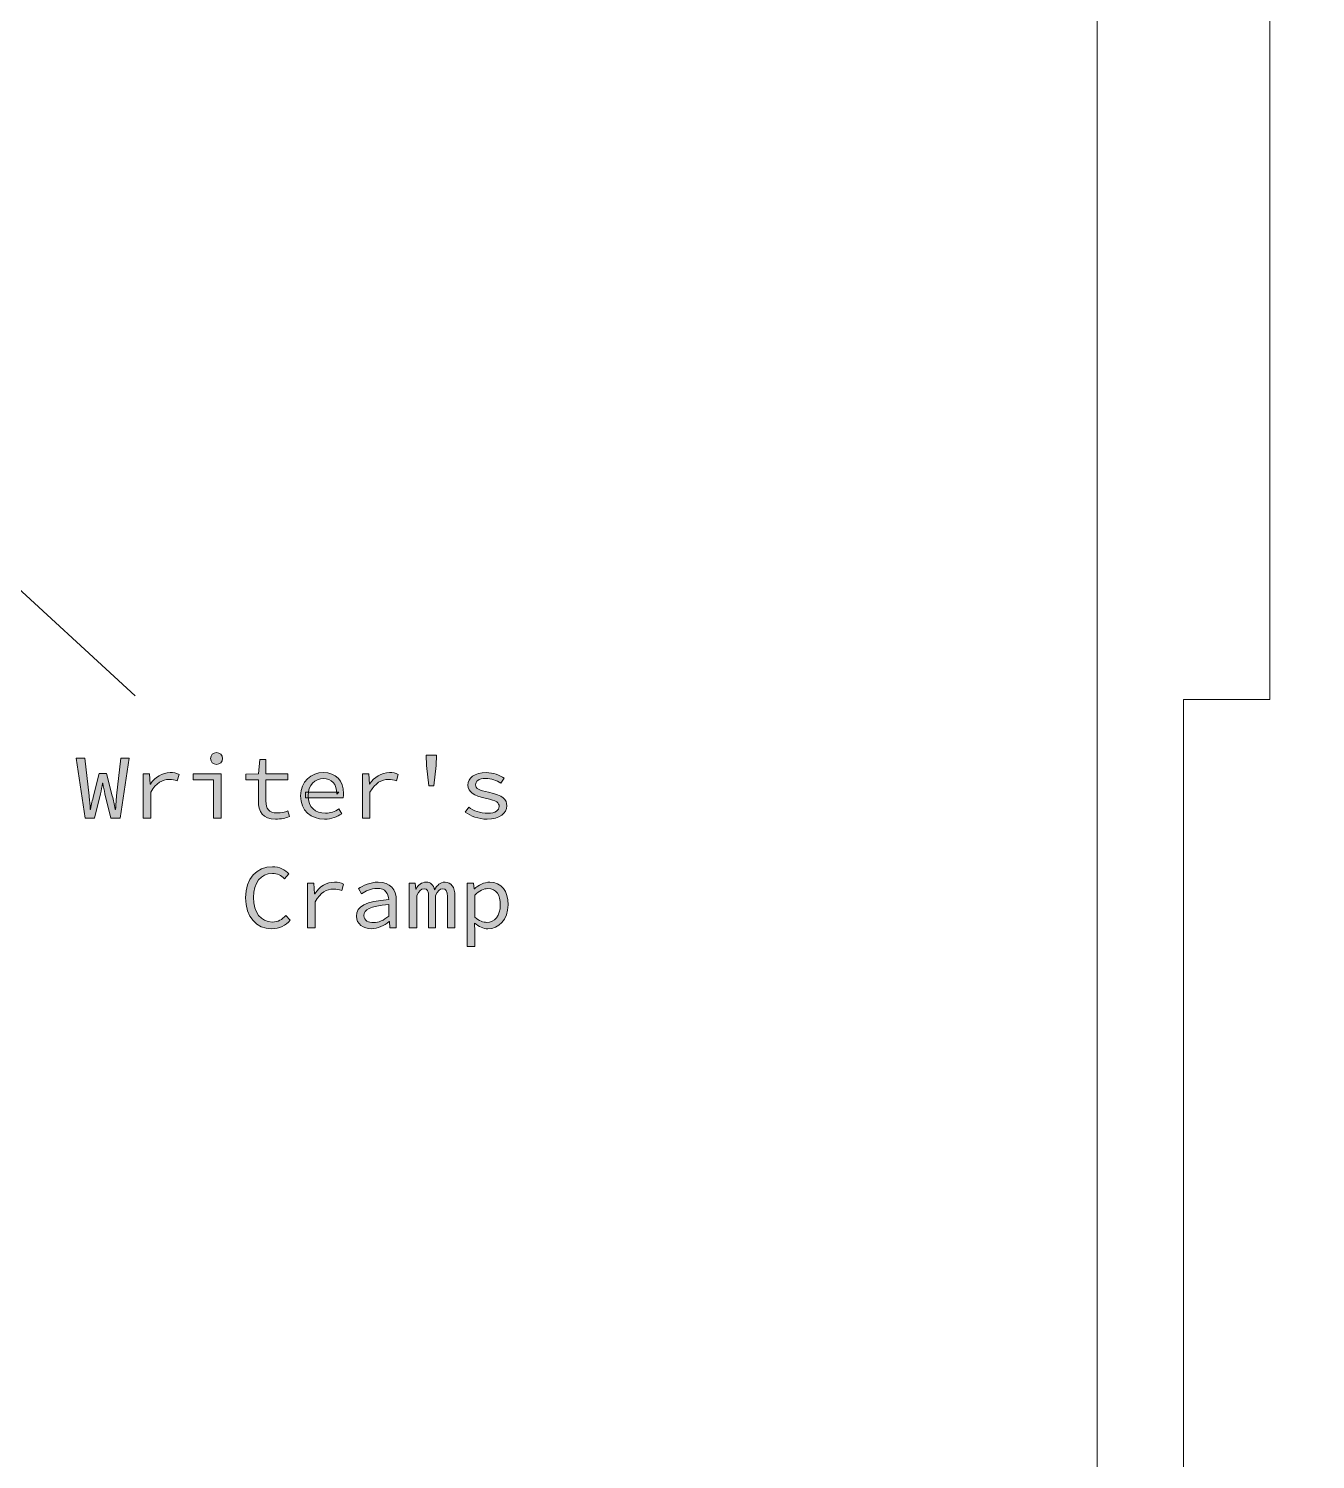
# Model space of a CAD drawing. Header units: millimetres. Extents: x 2 to 376, y -265 to -3.
# Drawn here: x 87.75 to 132.49, y -152.26 to -102.52 of the extents above; entities that cross this region are included whole.
import ezdxf

# ---------------------------------------------------------------- set-up
doc = ezdxf.new("R2010")
doc.units = ezdxf.units.MM
doc.header["$MEASUREMENT"] = 0
doc.layers.add('Layer 1', color=7, linetype='Continuous', lineweight=0)

# ---------------------------------------------------------------- blocks, each defined once
blk = doc.blocks.new('Block_17')
at = {"layer": 'Layer 1', "true_color": 0x00a14b, "transparency": 33554687}
h = blk.add_hatch(color=114, dxfattribs=at)
h.dxf.hatch_style = 2
edge = h.paths.add_edge_path()
edge.add_spline(control_points=[(94.076, -127.896), (94.076, -127.776), (94.165, -127.693), (94.286, -127.693), (94.406, -127.693), (94.495, -127.776), (94.495, -127.896), (94.495, -128.02), (94.406, -128.1), (94.286, -128.1), (94.165, -128.1), (94.076, -128.02), (94.076, -127.896)], knot_values=[0, 0, 0, 0, 1, 1, 1, 2, 2, 2, 3, 3, 3, 4, 4, 4, 4], degree=3, periodic=0)
edge = h.paths.add_edge_path()
edge.add_spline(control_points=[(94.181, -128.636), (94.181, -128.636), (93.466, -128.636), (93.466, -128.636), (93.466, -128.636), (93.466, -128.424), (93.466, -128.424), (93.466, -128.424), (94.444, -128.424), (94.444, -128.424), (94.444, -128.424), (94.444, -129.967), (94.444, -129.967), (94.444, -129.967), (94.181, -129.967), (94.181, -129.967), (94.181, -129.967), (94.181, -128.636), (94.181, -128.636)], knot_values=[0, 0, 0, 0, 1, 1, 1, 2, 2, 2, 3, 3, 3, 4, 4, 4, 5, 5, 5, 6, 6, 6, 6], degree=3, periodic=0)
h = blk.add_hatch(color=114, dxfattribs=at)
h.dxf.hatch_style = 2
edge = h.paths.add_edge_path()
edge.add_spline(control_points=[(101.582, -128.135), (101.582, -128.135), (101.578, -127.785), (101.578, -127.785), (101.578, -127.785), (101.928, -127.785), (101.928, -127.785), (101.928, -127.785), (101.925, -128.135), (101.925, -128.135), (101.925, -128.135), (101.842, -128.849), (101.842, -128.849), (101.842, -128.849), (101.664, -128.849), (101.664, -128.849), (101.664, -128.849), (101.582, -128.135), (101.582, -128.135)], knot_values=[0, 0, 0, 0, 1, 1, 1, 2, 2, 2, 3, 3, 3, 4, 4, 4, 5, 5, 5, 6, 6, 6, 6], degree=3, periodic=0)
h = blk.add_hatch(color=114, dxfattribs=at)
h.dxf.hatch_style = 2
edge = h.paths.add_edge_path()
edge.add_spline(control_points=[(89.402, -127.881), (89.402, -127.881), (89.701, -127.881), (89.701, -127.881), (89.701, -127.881), (89.853, -129.189), (89.853, -129.189), (89.872, -129.364), (89.885, -129.465), (89.894, -129.672), (89.894, -129.672), (89.904, -129.672), (89.904, -129.672), (89.942, -129.465), (89.964, -129.364), (90.006, -129.192), (90.006, -129.192), (90.209, -128.417), (90.209, -128.417), (90.209, -128.417), (90.463, -128.417), (90.463, -128.417), (90.463, -128.417), (90.66, -129.192), (90.66, -129.192), (90.704, -129.364), (90.723, -129.465), (90.762, -129.672), (90.762, -129.672), (90.774, -129.672), (90.774, -129.672), (90.787, -129.465), (90.793, -129.364), (90.812, -129.192), (90.812, -129.192), (90.958, -127.881), (90.958, -127.881), (90.958, -127.881), (91.244, -127.881), (91.244, -127.881), (91.244, -127.881), (90.939, -129.967), (90.939, -129.967), (90.939, -129.967), (90.609, -129.967), (90.609, -129.967), (90.609, -129.967), (90.406, -129.129), (90.406, -129.129), (90.374, -129.002), (90.349, -128.881), (90.33, -128.754), (90.33, -128.754), (90.32, -128.754), (90.32, -128.754), (90.298, -128.881), (90.279, -129.002), (90.247, -129.129), (90.247, -129.129), (90.044, -129.967), (90.044, -129.967), (90.044, -129.967), (89.72, -129.967), (89.72, -129.967), (89.72, -129.967), (89.402, -127.881), (89.402, -127.881)], knot_values=[0, 0, 0, 0, 1, 1, 1, 2, 2, 2, 3, 3, 3, 4, 4, 4, 5, 5, 5, 6, 6, 6, 7, 7, 7, 8, 8, 8, 9, 9, 9, 10, 10, 10, 11, 11, 11, 12, 12, 12, 13, 13, 13, 14, 14, 14, 15, 15, 15, 16, 16, 16, 17, 17, 17, 18, 18, 18, 19, 19, 19, 20, 20, 20, 21, 21, 21, 22, 22, 22, 22], degree=3, periodic=0)
h = blk.add_hatch(color=114, dxfattribs=at)
h.dxf.hatch_style = 2
edge = h.paths.add_edge_path()
edge.add_spline(control_points=[(95.74, -129.367), (95.74, -129.367), (95.74, -128.636), (95.74, -128.636), (95.74, -128.636), (95.301, -128.636), (95.301, -128.636), (95.301, -128.636), (95.301, -128.44), (95.301, -128.44), (95.301, -128.44), (95.749, -128.424), (95.749, -128.424), (95.749, -128.424), (95.784, -127.928), (95.784, -127.928), (95.784, -127.928), (96.003, -127.928), (96.003, -127.928), (96.003, -127.928), (96.003, -128.424), (96.003, -128.424), (96.003, -128.424), (96.759, -128.424), (96.759, -128.424), (96.759, -128.424), (96.759, -128.636), (96.759, -128.636), (96.759, -128.636), (96.003, -128.636), (96.003, -128.636), (96.003, -128.636), (96.003, -129.37), (96.003, -129.37), (96.003, -129.646), (96.095, -129.789), (96.394, -129.789), (96.537, -129.789), (96.651, -129.761), (96.762, -129.719), (96.762, -129.719), (96.819, -129.913), (96.819, -129.913), (96.68, -129.964), (96.53, -130.005), (96.337, -130.005), (95.886, -130.005), (95.74, -129.748), (95.74, -129.367)], knot_values=[0, 0, 0, 0, 1, 1, 1, 2, 2, 2, 3, 3, 3, 4, 4, 4, 5, 5, 5, 6, 6, 6, 7, 7, 7, 8, 8, 8, 9, 9, 9, 10, 10, 10, 11, 11, 11, 12, 12, 12, 13, 13, 13, 14, 14, 14, 15, 15, 15, 16, 16, 16, 16], degree=3, periodic=0)
h = blk.add_hatch(color=114, dxfattribs=at)
h.dxf.hatch_style = 2
edge = h.paths.add_edge_path()
edge.add_spline(control_points=[(91.736, -128.424), (91.736, -128.424), (91.955, -128.424), (91.955, -128.424), (91.955, -128.424), (91.98, -128.789), (91.98, -128.789), (91.98, -128.789), (91.987, -128.789), (91.987, -128.789), (92.149, -128.538), (92.39, -128.385), (92.676, -128.385), (92.79, -128.385), (92.886, -128.401), (92.981, -128.449), (92.981, -128.449), (92.921, -128.674), (92.921, -128.674), (92.813, -128.64), (92.755, -128.624), (92.635, -128.624), (92.403, -128.624), (92.184, -128.741), (92, -129.065), (92, -129.065), (92, -129.967), (92, -129.967), (92, -129.967), (91.736, -129.967), (91.736, -129.967), (91.736, -129.967), (91.736, -128.424), (91.736, -128.424)], knot_values=[0, 0, 0, 0, 1, 1, 1, 2, 2, 2, 3, 3, 3, 4, 4, 4, 5, 5, 5, 6, 6, 6, 7, 7, 7, 8, 8, 8, 9, 9, 9, 10, 10, 10, 11, 11, 11, 11], degree=3, periodic=0)
h = blk.add_hatch(color=114, dxfattribs=at)
h.dxf.hatch_style = 2
edge = h.paths.add_edge_path()
edge.add_spline(control_points=[(97.206, -129.192), (97.206, -128.69), (97.581, -128.385), (97.994, -128.385), (98.439, -128.385), (98.699, -128.674), (98.699, -129.11), (98.699, -129.17), (98.693, -129.227), (98.686, -129.268), (98.686, -129.268), (97.381, -129.268), (97.381, -129.268), (97.381, -129.268), (97.381, -129.065), (97.381, -129.065), (97.381, -129.065), (98.531, -129.065), (98.531, -129.065), (98.531, -129.065), (98.464, -129.138), (98.464, -129.138), (98.464, -128.773), (98.283, -128.592), (98, -128.592), (97.714, -128.592), (97.467, -128.808), (97.467, -129.192), (97.467, -129.592), (97.727, -129.796), (98.07, -129.796), (98.254, -129.796), (98.4, -129.738), (98.54, -129.649), (98.54, -129.649), (98.635, -129.821), (98.635, -129.821), (98.483, -129.923), (98.286, -130.005), (98.038, -130.005), (97.575, -130.005), (97.206, -129.707), (97.206, -129.192)], knot_values=[0, 0, 0, 0, 1, 1, 1, 2, 2, 2, 3, 3, 3, 4, 4, 4, 5, 5, 5, 6, 6, 6, 7, 7, 7, 8, 8, 8, 9, 9, 9, 10, 10, 10, 11, 11, 11, 12, 12, 12, 13, 13, 13, 14, 14, 14, 14], degree=3, periodic=0)
h = blk.add_hatch(color=114, dxfattribs=at)
h.dxf.hatch_style = 2
edge = h.paths.add_edge_path()
edge.add_spline(control_points=[(99.356, -128.424), (99.356, -128.424), (99.575, -128.424), (99.575, -128.424), (99.575, -128.424), (99.6, -128.789), (99.6, -128.789), (99.6, -128.789), (99.607, -128.789), (99.607, -128.789), (99.769, -128.538), (100.01, -128.385), (100.296, -128.385), (100.41, -128.385), (100.505, -128.401), (100.601, -128.449), (100.601, -128.449), (100.54, -128.674), (100.54, -128.674), (100.432, -128.64), (100.375, -128.624), (100.255, -128.624), (100.023, -128.624), (99.804, -128.741), (99.619, -129.065), (99.619, -129.065), (99.619, -129.967), (99.619, -129.967), (99.619, -129.967), (99.356, -129.967), (99.356, -129.967), (99.356, -129.967), (99.356, -128.424), (99.356, -128.424)], knot_values=[0, 0, 0, 0, 1, 1, 1, 2, 2, 2, 3, 3, 3, 4, 4, 4, 5, 5, 5, 6, 6, 6, 7, 7, 7, 8, 8, 8, 9, 9, 9, 10, 10, 10, 11, 11, 11, 11], degree=3, periodic=0)
h = blk.add_hatch(color=114, dxfattribs=at)
h.dxf.hatch_style = 2
edge = h.paths.add_edge_path()
edge.add_spline(control_points=[(102.931, -129.764), (102.931, -129.764), (103.051, -129.589), (103.051, -129.589), (103.229, -129.716), (103.439, -129.799), (103.721, -129.799), (103.982, -129.799), (104.109, -129.691), (104.109, -129.561), (104.109, -129.443), (104.049, -129.36), (103.629, -129.275), (103.226, -129.192), (103.026, -129.056), (103.026, -128.824), (103.026, -128.576), (103.245, -128.385), (103.668, -128.385), (103.903, -128.385), (104.137, -128.478), (104.29, -128.582), (104.29, -128.582), (104.163, -128.751), (104.163, -128.751), (104.02, -128.652), (103.842, -128.589), (103.645, -128.589), (103.385, -128.589), (103.29, -128.694), (103.29, -128.811), (103.29, -128.944), (103.423, -129.002), (103.741, -129.068), (104.252, -129.18), (104.376, -129.306), (104.376, -129.545), (104.376, -129.796), (104.131, -130.005), (103.69, -130.005), (103.388, -130.005), (103.118, -129.894), (102.931, -129.764)], knot_values=[0, 0, 0, 0, 1, 1, 1, 2, 2, 2, 3, 3, 3, 4, 4, 4, 5, 5, 5, 6, 6, 6, 7, 7, 7, 8, 8, 8, 9, 9, 9, 10, 10, 10, 11, 11, 11, 12, 12, 12, 13, 13, 13, 14, 14, 14, 14], degree=3, periodic=0)
h = blk.add_hatch(color=114, dxfattribs=at)
h.dxf.hatch_style = 2
edge = h.paths.add_edge_path()
edge.add_spline(control_points=[(95.292, -132.735), (95.292, -132.065), (95.682, -131.656), (96.225, -131.656), (96.476, -131.656), (96.673, -131.776), (96.797, -131.91), (96.797, -131.91), (96.645, -132.078), (96.645, -132.078), (96.537, -131.964), (96.4, -131.89), (96.225, -131.89), (95.828, -131.89), (95.568, -132.211), (95.568, -132.729), (95.568, -133.253), (95.828, -133.58), (96.225, -133.58), (96.416, -133.58), (96.562, -133.498), (96.692, -133.351), (96.692, -133.351), (96.845, -133.513), (96.845, -133.513), (96.683, -133.704), (96.476, -133.815), (96.2, -133.815), (95.686, -133.815), (95.292, -133.415), (95.292, -132.735)], knot_values=[0, 0, 0, 0, 1, 1, 1, 2, 2, 2, 3, 3, 3, 4, 4, 4, 5, 5, 5, 6, 6, 6, 7, 7, 7, 8, 8, 8, 9, 9, 9, 10, 10, 10, 10], degree=3, periodic=0)
h = blk.add_hatch(color=114, dxfattribs=at)
h.dxf.hatch_style = 2
edge = h.paths.add_edge_path()
edge.add_spline(control_points=[(97.451, -132.233), (97.451, -132.233), (97.67, -132.233), (97.67, -132.233), (97.67, -132.233), (97.695, -132.599), (97.695, -132.599), (97.695, -132.599), (97.702, -132.599), (97.702, -132.599), (97.864, -132.348), (98.105, -132.195), (98.391, -132.195), (98.505, -132.195), (98.601, -132.211), (98.696, -132.259), (98.696, -132.259), (98.635, -132.484), (98.635, -132.484), (98.527, -132.449), (98.47, -132.434), (98.35, -132.434), (98.118, -132.434), (97.899, -132.551), (97.714, -132.875), (97.714, -132.875), (97.714, -133.777), (97.714, -133.777), (97.714, -133.777), (97.451, -133.777), (97.451, -133.777), (97.451, -133.777), (97.451, -132.233), (97.451, -132.233)], knot_values=[0, 0, 0, 0, 1, 1, 1, 2, 2, 2, 3, 3, 3, 4, 4, 4, 5, 5, 5, 6, 6, 6, 7, 7, 7, 8, 8, 8, 9, 9, 9, 10, 10, 10, 11, 11, 11, 11], degree=3, periodic=0)
h = blk.add_hatch(color=114, dxfattribs=at)
h.dxf.hatch_style = 2
edge = h.paths.add_edge_path()
edge.add_spline(control_points=[(100.27, -133.374), (100.27, -133.374), (100.27, -132.973), (100.27, -132.973), (99.61, -133.024), (99.41, -133.154), (99.41, -133.358), (99.41, -133.532), (99.569, -133.602), (99.746, -133.602), (99.921, -133.602), (100.093, -133.52), (100.27, -133.374)], knot_values=[0, 0, 0, 0, 1, 1, 1, 2, 2, 2, 3, 3, 3, 4, 4, 4, 4], degree=3, periodic=0)
edge = h.paths.add_edge_path()
edge.add_spline(control_points=[(99.149, -133.377), (99.149, -133.031), (99.473, -132.862), (100.27, -132.799), (100.261, -132.589), (100.159, -132.411), (99.861, -132.411), (99.661, -132.411), (99.464, -132.507), (99.321, -132.596), (99.321, -132.596), (99.216, -132.418), (99.216, -132.418), (99.375, -132.316), (99.635, -132.195), (99.905, -132.195), (100.328, -132.195), (100.534, -132.446), (100.534, -132.831), (100.534, -132.831), (100.534, -133.777), (100.534, -133.777), (100.534, -133.777), (100.315, -133.777), (100.315, -133.777), (100.315, -133.777), (100.293, -133.567), (100.293, -133.567), (100.293, -133.567), (100.283, -133.567), (100.283, -133.567), (100.115, -133.701), (99.892, -133.815), (99.677, -133.815), (99.388, -133.815), (99.149, -133.653), (99.149, -133.377)], knot_values=[0, 0, 0, 0, 1, 1, 1, 2, 2, 2, 3, 3, 3, 4, 4, 4, 5, 5, 5, 6, 6, 6, 7, 7, 7, 8, 8, 8, 9, 9, 9, 10, 10, 10, 11, 11, 11, 12, 12, 12, 12], degree=3, periodic=0)
h = blk.add_hatch(color=114, dxfattribs=at)
h.dxf.hatch_style = 2
edge = h.paths.add_edge_path()
edge.add_spline(control_points=[(100.984, -132.233), (100.984, -132.233), (101.194, -132.233), (101.194, -132.233), (101.194, -132.233), (101.216, -132.437), (101.216, -132.437), (101.216, -132.437), (101.223, -132.437), (101.223, -132.437), (101.302, -132.294), (101.397, -132.195), (101.575, -132.195), (101.728, -132.195), (101.823, -132.284), (101.867, -132.462), (101.956, -132.297), (102.051, -132.195), (102.229, -132.195), (102.445, -132.195), (102.572, -132.364), (102.572, -132.672), (102.572, -132.672), (102.572, -133.777), (102.572, -133.777), (102.572, -133.777), (102.312, -133.777), (102.312, -133.777), (102.312, -133.777), (102.312, -132.691), (102.312, -132.691), (102.312, -132.513), (102.261, -132.421), (102.147, -132.421), (102.039, -132.421), (101.982, -132.5), (101.899, -132.659), (101.899, -132.659), (101.899, -133.777), (101.899, -133.777), (101.899, -133.777), (101.658, -133.777), (101.658, -133.777), (101.658, -133.777), (101.658, -132.691), (101.658, -132.691), (101.658, -132.513), (101.613, -132.421), (101.499, -132.421), (101.391, -132.421), (101.321, -132.5), (101.245, -132.659), (101.245, -132.659), (101.245, -133.777), (101.245, -133.777), (101.245, -133.777), (100.984, -133.777), (100.984, -133.777), (100.984, -133.777), (100.984, -132.233), (100.984, -132.233)], knot_values=[0, 0, 0, 0, 1, 1, 1, 2, 2, 2, 3, 3, 3, 4, 4, 4, 5, 5, 5, 6, 6, 6, 7, 7, 7, 8, 8, 8, 9, 9, 9, 10, 10, 10, 11, 11, 11, 12, 12, 12, 13, 13, 13, 14, 14, 14, 15, 15, 15, 16, 16, 16, 17, 17, 17, 18, 18, 18, 19, 19, 19, 20, 20, 20, 20], degree=3, periodic=0)
h = blk.add_hatch(color=114, dxfattribs=at)
h.dxf.hatch_style = 2
edge = h.paths.add_edge_path()
edge.add_spline(control_points=[(104.15, -132.983), (104.15, -132.643), (104.023, -132.418), (103.715, -132.418), (103.579, -132.418), (103.42, -132.488), (103.264, -132.646), (103.264, -132.646), (103.264, -133.415), (103.264, -133.415), (103.407, -133.545), (103.569, -133.593), (103.674, -133.593), (103.947, -133.593), (104.15, -133.364), (104.15, -132.983)], knot_values=[0, 0, 0, 0, 1, 1, 1, 2, 2, 2, 3, 3, 3, 4, 4, 4, 5, 5, 5, 5], degree=3, periodic=0)
edge = h.paths.add_edge_path()
edge.add_spline(control_points=[(103.001, -132.233), (103.001, -132.233), (103.216, -132.233), (103.216, -132.233), (103.216, -132.233), (103.239, -132.43), (103.239, -132.43), (103.239, -132.43), (103.248, -132.43), (103.248, -132.43), (103.391, -132.294), (103.595, -132.195), (103.782, -132.195), (104.198, -132.195), (104.42, -132.504), (104.42, -132.983), (104.42, -133.507), (104.09, -133.815), (103.718, -133.815), (103.575, -133.815), (103.397, -133.742), (103.258, -133.615), (103.258, -133.615), (103.251, -133.615), (103.251, -133.615), (103.251, -133.615), (103.264, -133.907), (103.264, -133.907), (103.264, -133.907), (103.264, -134.428), (103.264, -134.428), (103.264, -134.428), (103.001, -134.428), (103.001, -134.428), (103.001, -134.428), (103.001, -132.233), (103.001, -132.233)], knot_values=[0, 0, 0, 0, 1, 1, 1, 2, 2, 2, 3, 3, 3, 4, 4, 4, 5, 5, 5, 6, 6, 6, 7, 7, 7, 8, 8, 8, 9, 9, 9, 10, 10, 10, 11, 11, 11, 12, 12, 12, 12], degree=3, periodic=0)
at = {"layer": 'Layer 1'}
for points, knots in [([(94.076, -127.896), (94.076, -127.776), (94.165, -127.693), (94.286, -127.693), (94.406, -127.693), (94.495, -127.776), (94.495, -127.896), (94.495, -128.02), (94.406, -128.1), (94.286, -128.1), (94.165, -128.1), (94.076, -128.02), (94.076, -127.896)], [0, 0, 0, 0, 1, 1, 1, 2, 2, 2, 3, 3, 3, 4, 4, 4, 4]), ([(101.582, -128.135), (101.582, -128.135), (101.578, -127.785), (101.578, -127.785), (101.578, -127.785), (101.928, -127.785), (101.928, -127.785), (101.928, -127.785), (101.925, -128.135), (101.925, -128.135), (101.925, -128.135), (101.842, -128.849), (101.842, -128.849), (101.842, -128.849), (101.664, -128.849), (101.664, -128.849), (101.664, -128.849), (101.582, -128.135), (101.582, -128.135)], [0, 0, 0, 0, 1, 1, 1, 2, 2, 2, 3, 3, 3, 4, 4, 4, 5, 5, 5, 6, 6, 6, 6]), ([(89.402, -127.881), (89.402, -127.881), (89.701, -127.881), (89.701, -127.881), (89.701, -127.881), (89.853, -129.189), (89.853, -129.189), (89.872, -129.364), (89.885, -129.465), (89.894, -129.672), (89.894, -129.672), (89.904, -129.672), (89.904, -129.672), (89.942, -129.465), (89.964, -129.364), (90.006, -129.192), (90.006, -129.192), (90.209, -128.417), (90.209, -128.417), (90.209, -128.417), (90.463, -128.417), (90.463, -128.417), (90.463, -128.417), (90.66, -129.192), (90.66, -129.192), (90.704, -129.364), (90.723, -129.465), (90.762, -129.672), (90.762, -129.672), (90.774, -129.672), (90.774, -129.672), (90.787, -129.465), (90.793, -129.364), (90.812, -129.192), (90.812, -129.192), (90.958, -127.881), (90.958, -127.881), (90.958, -127.881), (91.244, -127.881), (91.244, -127.881), (91.244, -127.881), (90.939, -129.967), (90.939, -129.967), (90.939, -129.967), (90.609, -129.967), (90.609, -129.967), (90.609, -129.967), (90.406, -129.129), (90.406, -129.129), (90.374, -129.002), (90.349, -128.881), (90.33, -128.754), (90.33, -128.754), (90.32, -128.754), (90.32, -128.754), (90.298, -128.881), (90.279, -129.002), (90.247, -129.129), (90.247, -129.129), (90.044, -129.967), (90.044, -129.967), (90.044, -129.967), (89.72, -129.967), (89.72, -129.967), (89.72, -129.967), (89.402, -127.881), (89.402, -127.881)], [0, 0, 0, 0, 1, 1, 1, 2, 2, 2, 3, 3, 3, 4, 4, 4, 5, 5, 5, 6, 6, 6, 7, 7, 7, 8, 8, 8, 9, 9, 9, 10, 10, 10, 11, 11, 11, 12, 12, 12, 13, 13, 13, 14, 14, 14, 15, 15, 15, 16, 16, 16, 17, 17, 17, 18, 18, 18, 19, 19, 19, 20, 20, 20, 21, 21, 21, 22, 22, 22, 22]), ([(95.74, -129.367), (95.74, -129.367), (95.74, -128.636), (95.74, -128.636), (95.74, -128.636), (95.301, -128.636), (95.301, -128.636), (95.301, -128.636), (95.301, -128.44), (95.301, -128.44), (95.301, -128.44), (95.749, -128.424), (95.749, -128.424), (95.749, -128.424), (95.784, -127.928), (95.784, -127.928), (95.784, -127.928), (96.003, -127.928), (96.003, -127.928), (96.003, -127.928), (96.003, -128.424), (96.003, -128.424), (96.003, -128.424), (96.759, -128.424), (96.759, -128.424), (96.759, -128.424), (96.759, -128.636), (96.759, -128.636), (96.759, -128.636), (96.003, -128.636), (96.003, -128.636), (96.003, -128.636), (96.003, -129.37), (96.003, -129.37), (96.003, -129.646), (96.095, -129.789), (96.394, -129.789), (96.537, -129.789), (96.651, -129.761), (96.762, -129.719), (96.762, -129.719), (96.819, -129.913), (96.819, -129.913), (96.68, -129.964), (96.53, -130.005), (96.337, -130.005), (95.886, -130.005), (95.74, -129.748), (95.74, -129.367)], [0, 0, 0, 0, 1, 1, 1, 2, 2, 2, 3, 3, 3, 4, 4, 4, 5, 5, 5, 6, 6, 6, 7, 7, 7, 8, 8, 8, 9, 9, 9, 10, 10, 10, 11, 11, 11, 12, 12, 12, 13, 13, 13, 14, 14, 14, 15, 15, 15, 16, 16, 16, 16]), ([(91.736, -128.424), (91.736, -128.424), (91.955, -128.424), (91.955, -128.424), (91.955, -128.424), (91.98, -128.789), (91.98, -128.789), (91.98, -128.789), (91.987, -128.789), (91.987, -128.789), (92.149, -128.538), (92.39, -128.385), (92.676, -128.385), (92.79, -128.385), (92.886, -128.401), (92.981, -128.449), (92.981, -128.449), (92.921, -128.674), (92.921, -128.674), (92.813, -128.64), (92.755, -128.624), (92.635, -128.624), (92.403, -128.624), (92.184, -128.741), (92, -129.065), (92, -129.065), (92, -129.967), (92, -129.967), (92, -129.967), (91.736, -129.967), (91.736, -129.967), (91.736, -129.967), (91.736, -128.424), (91.736, -128.424)], [0, 0, 0, 0, 1, 1, 1, 2, 2, 2, 3, 3, 3, 4, 4, 4, 5, 5, 5, 6, 6, 6, 7, 7, 7, 8, 8, 8, 9, 9, 9, 10, 10, 10, 11, 11, 11, 11]), ([(94.181, -128.636), (94.181, -128.636), (93.466, -128.636), (93.466, -128.636), (93.466, -128.636), (93.466, -128.424), (93.466, -128.424), (93.466, -128.424), (94.444, -128.424), (94.444, -128.424), (94.444, -128.424), (94.444, -129.967), (94.444, -129.967), (94.444, -129.967), (94.181, -129.967), (94.181, -129.967), (94.181, -129.967), (94.181, -128.636), (94.181, -128.636)], [0, 0, 0, 0, 1, 1, 1, 2, 2, 2, 3, 3, 3, 4, 4, 4, 5, 5, 5, 6, 6, 6, 6]), ([(97.206, -129.192), (97.206, -128.69), (97.581, -128.385), (97.994, -128.385), (98.439, -128.385), (98.699, -128.674), (98.699, -129.11), (98.699, -129.17), (98.693, -129.227), (98.686, -129.268), (98.686, -129.268), (97.381, -129.268), (97.381, -129.268), (97.381, -129.268), (97.381, -129.065), (97.381, -129.065), (97.381, -129.065), (98.531, -129.065), (98.531, -129.065), (98.531, -129.065), (98.464, -129.138), (98.464, -129.138), (98.464, -128.773), (98.283, -128.592), (98, -128.592), (97.714, -128.592), (97.467, -128.808), (97.467, -129.192), (97.467, -129.592), (97.727, -129.796), (98.07, -129.796), (98.254, -129.796), (98.4, -129.738), (98.54, -129.649), (98.54, -129.649), (98.635, -129.821), (98.635, -129.821), (98.483, -129.923), (98.286, -130.005), (98.038, -130.005), (97.575, -130.005), (97.206, -129.707), (97.206, -129.192)], [0, 0, 0, 0, 1, 1, 1, 2, 2, 2, 3, 3, 3, 4, 4, 4, 5, 5, 5, 6, 6, 6, 7, 7, 7, 8, 8, 8, 9, 9, 9, 10, 10, 10, 11, 11, 11, 12, 12, 12, 13, 13, 13, 14, 14, 14, 14]), ([(99.356, -128.424), (99.356, -128.424), (99.575, -128.424), (99.575, -128.424), (99.575, -128.424), (99.6, -128.789), (99.6, -128.789), (99.6, -128.789), (99.607, -128.789), (99.607, -128.789), (99.769, -128.538), (100.01, -128.385), (100.296, -128.385), (100.41, -128.385), (100.505, -128.401), (100.601, -128.449), (100.601, -128.449), (100.54, -128.674), (100.54, -128.674), (100.432, -128.64), (100.375, -128.624), (100.255, -128.624), (100.023, -128.624), (99.804, -128.741), (99.619, -129.065), (99.619, -129.065), (99.619, -129.967), (99.619, -129.967), (99.619, -129.967), (99.356, -129.967), (99.356, -129.967), (99.356, -129.967), (99.356, -128.424), (99.356, -128.424)], [0, 0, 0, 0, 1, 1, 1, 2, 2, 2, 3, 3, 3, 4, 4, 4, 5, 5, 5, 6, 6, 6, 7, 7, 7, 8, 8, 8, 9, 9, 9, 10, 10, 10, 11, 11, 11, 11]), ([(102.931, -129.764), (102.931, -129.764), (103.051, -129.589), (103.051, -129.589), (103.229, -129.716), (103.439, -129.799), (103.721, -129.799), (103.982, -129.799), (104.109, -129.691), (104.109, -129.561), (104.109, -129.443), (104.049, -129.36), (103.629, -129.275), (103.226, -129.192), (103.026, -129.056), (103.026, -128.824), (103.026, -128.576), (103.245, -128.385), (103.668, -128.385), (103.903, -128.385), (104.137, -128.478), (104.29, -128.582), (104.29, -128.582), (104.163, -128.751), (104.163, -128.751), (104.02, -128.652), (103.842, -128.589), (103.645, -128.589), (103.385, -128.589), (103.29, -128.694), (103.29, -128.811), (103.29, -128.944), (103.423, -129.002), (103.741, -129.068), (104.252, -129.18), (104.376, -129.306), (104.376, -129.545), (104.376, -129.796), (104.131, -130.005), (103.69, -130.005), (103.388, -130.005), (103.118, -129.894), (102.931, -129.764)], [0, 0, 0, 0, 1, 1, 1, 2, 2, 2, 3, 3, 3, 4, 4, 4, 5, 5, 5, 6, 6, 6, 7, 7, 7, 8, 8, 8, 9, 9, 9, 10, 10, 10, 11, 11, 11, 12, 12, 12, 13, 13, 13, 14, 14, 14, 14]), ([(95.292, -132.735), (95.292, -132.065), (95.682, -131.656), (96.225, -131.656), (96.476, -131.656), (96.673, -131.776), (96.797, -131.91), (96.797, -131.91), (96.645, -132.078), (96.645, -132.078), (96.537, -131.964), (96.4, -131.89), (96.225, -131.89), (95.828, -131.89), (95.568, -132.211), (95.568, -132.729), (95.568, -133.253), (95.828, -133.58), (96.225, -133.58), (96.416, -133.58), (96.562, -133.498), (96.692, -133.351), (96.692, -133.351), (96.845, -133.513), (96.845, -133.513), (96.683, -133.704), (96.476, -133.815), (96.2, -133.815), (95.686, -133.815), (95.292, -133.415), (95.292, -132.735)], [0, 0, 0, 0, 1, 1, 1, 2, 2, 2, 3, 3, 3, 4, 4, 4, 5, 5, 5, 6, 6, 6, 7, 7, 7, 8, 8, 8, 9, 9, 9, 10, 10, 10, 10]), ([(97.451, -132.233), (97.451, -132.233), (97.67, -132.233), (97.67, -132.233), (97.67, -132.233), (97.695, -132.599), (97.695, -132.599), (97.695, -132.599), (97.702, -132.599), (97.702, -132.599), (97.864, -132.348), (98.105, -132.195), (98.391, -132.195), (98.505, -132.195), (98.601, -132.211), (98.696, -132.259), (98.696, -132.259), (98.635, -132.484), (98.635, -132.484), (98.527, -132.449), (98.47, -132.434), (98.35, -132.434), (98.118, -132.434), (97.899, -132.551), (97.714, -132.875), (97.714, -132.875), (97.714, -133.777), (97.714, -133.777), (97.714, -133.777), (97.451, -133.777), (97.451, -133.777), (97.451, -133.777), (97.451, -132.233), (97.451, -132.233)], [0, 0, 0, 0, 1, 1, 1, 2, 2, 2, 3, 3, 3, 4, 4, 4, 5, 5, 5, 6, 6, 6, 7, 7, 7, 8, 8, 8, 9, 9, 9, 10, 10, 10, 11, 11, 11, 11]), ([(99.149, -133.377), (99.149, -133.031), (99.473, -132.862), (100.27, -132.799), (100.261, -132.589), (100.159, -132.411), (99.861, -132.411), (99.661, -132.411), (99.464, -132.507), (99.321, -132.596), (99.321, -132.596), (99.216, -132.418), (99.216, -132.418), (99.375, -132.316), (99.635, -132.195), (99.905, -132.195), (100.328, -132.195), (100.534, -132.446), (100.534, -132.831), (100.534, -132.831), (100.534, -133.777), (100.534, -133.777), (100.534, -133.777), (100.315, -133.777), (100.315, -133.777), (100.315, -133.777), (100.293, -133.567), (100.293, -133.567), (100.293, -133.567), (100.283, -133.567), (100.283, -133.567), (100.115, -133.701), (99.892, -133.815), (99.677, -133.815), (99.388, -133.815), (99.149, -133.653), (99.149, -133.377)], [0, 0, 0, 0, 1, 1, 1, 2, 2, 2, 3, 3, 3, 4, 4, 4, 5, 5, 5, 6, 6, 6, 7, 7, 7, 8, 8, 8, 9, 9, 9, 10, 10, 10, 11, 11, 11, 12, 12, 12, 12]), ([(100.984, -132.233), (100.984, -132.233), (101.194, -132.233), (101.194, -132.233), (101.194, -132.233), (101.216, -132.437), (101.216, -132.437), (101.216, -132.437), (101.223, -132.437), (101.223, -132.437), (101.302, -132.294), (101.397, -132.195), (101.575, -132.195), (101.728, -132.195), (101.823, -132.284), (101.867, -132.462), (101.956, -132.297), (102.051, -132.195), (102.229, -132.195), (102.445, -132.195), (102.572, -132.364), (102.572, -132.672), (102.572, -132.672), (102.572, -133.777), (102.572, -133.777), (102.572, -133.777), (102.312, -133.777), (102.312, -133.777), (102.312, -133.777), (102.312, -132.691), (102.312, -132.691), (102.312, -132.513), (102.261, -132.421), (102.147, -132.421), (102.039, -132.421), (101.982, -132.5), (101.899, -132.659), (101.899, -132.659), (101.899, -133.777), (101.899, -133.777), (101.899, -133.777), (101.658, -133.777), (101.658, -133.777), (101.658, -133.777), (101.658, -132.691), (101.658, -132.691), (101.658, -132.513), (101.613, -132.421), (101.499, -132.421), (101.391, -132.421), (101.321, -132.5), (101.245, -132.659), (101.245, -132.659), (101.245, -133.777), (101.245, -133.777), (101.245, -133.777), (100.984, -133.777), (100.984, -133.777), (100.984, -133.777), (100.984, -132.233), (100.984, -132.233)], [0, 0, 0, 0, 1, 1, 1, 2, 2, 2, 3, 3, 3, 4, 4, 4, 5, 5, 5, 6, 6, 6, 7, 7, 7, 8, 8, 8, 9, 9, 9, 10, 10, 10, 11, 11, 11, 12, 12, 12, 13, 13, 13, 14, 14, 14, 15, 15, 15, 16, 16, 16, 17, 17, 17, 18, 18, 18, 19, 19, 19, 20, 20, 20, 20]), ([(103.001, -132.233), (103.001, -132.233), (103.216, -132.233), (103.216, -132.233), (103.216, -132.233), (103.239, -132.43), (103.239, -132.43), (103.239, -132.43), (103.248, -132.43), (103.248, -132.43), (103.391, -132.294), (103.595, -132.195), (103.782, -132.195), (104.198, -132.195), (104.42, -132.504), (104.42, -132.983), (104.42, -133.507), (104.09, -133.815), (103.718, -133.815), (103.575, -133.815), (103.397, -133.742), (103.258, -133.615), (103.258, -133.615), (103.251, -133.615), (103.251, -133.615), (103.251, -133.615), (103.264, -133.907), (103.264, -133.907), (103.264, -133.907), (103.264, -134.428), (103.264, -134.428), (103.264, -134.428), (103.001, -134.428), (103.001, -134.428), (103.001, -134.428), (103.001, -132.233), (103.001, -132.233)], [0, 0, 0, 0, 1, 1, 1, 2, 2, 2, 3, 3, 3, 4, 4, 4, 5, 5, 5, 6, 6, 6, 7, 7, 7, 8, 8, 8, 9, 9, 9, 10, 10, 10, 11, 11, 11, 12, 12, 12, 12]), ([(104.15, -132.983), (104.15, -132.643), (104.023, -132.418), (103.715, -132.418), (103.579, -132.418), (103.42, -132.488), (103.264, -132.646), (103.264, -132.646), (103.264, -133.415), (103.264, -133.415), (103.407, -133.545), (103.569, -133.593), (103.674, -133.593), (103.947, -133.593), (104.15, -133.364), (104.15, -132.983)], [0, 0, 0, 0, 1, 1, 1, 2, 2, 2, 3, 3, 3, 4, 4, 4, 5, 5, 5, 5]), ([(100.27, -133.374), (100.27, -133.374), (100.27, -132.973), (100.27, -132.973), (99.61, -133.024), (99.41, -133.154), (99.41, -133.358), (99.41, -133.532), (99.569, -133.602), (99.746, -133.602), (99.921, -133.602), (100.093, -133.52), (100.27, -133.374)], [0, 0, 0, 0, 1, 1, 1, 2, 2, 2, 3, 3, 3, 4, 4, 4, 4])]:
    blk.add_open_spline(points, degree=3, knots=knots, dxfattribs=at)
blk = doc.blocks.new('Block_5')
at = {"layer": 'Layer 1', "color": 114, "lineweight": 35, "true_color": 0x00a14b}
blk.add_line((77.797, -113.173), (91.452, -125.714), dxfattribs=at)
at = {"layer": 'Layer 1'}
blk.add_blockref('Block_17', (0, 0), dxfattribs=at)

msp = doc.modelspace()

# ---------------------------------------------------------------- linework, layer by layer
at = {"layer": 'Layer 1', "color": 240, "lineweight": 0, "true_color": 0xed1c24}
msp.add_lwpolyline([(4.902, -2.721), (124.902, -2.721), (124.902, -3.342), (127.902, -3.342), (127.902, -6.342), (124.902, -6.342), (124.902, -205.721), (4.902, -205.721), (4.902, -6.342), (1.902, -6.342), (1.902, -3.342), (4.902, -3.342)], close=True, dxfattribs=at)
msp.add_lwpolyline([(153.102, -204.084), (130.902, -204.084), (130.902, -166.44), (127.902, -166.44), (127.902, -125.84), (130.902, -125.84), (130.902, -85.24), (127.902, -85.24), (127.902, -44.64), (130.902, -44.64), (130.902, -6.996), (153.102, -6.996)], dxfattribs=at)

# ---------------------------------------------------------------- block references
at = {"layer": 'Layer 1'}
msp.add_blockref('Block_5', (0, 0), dxfattribs=at)

doc.saveas('drawing.dxf')
